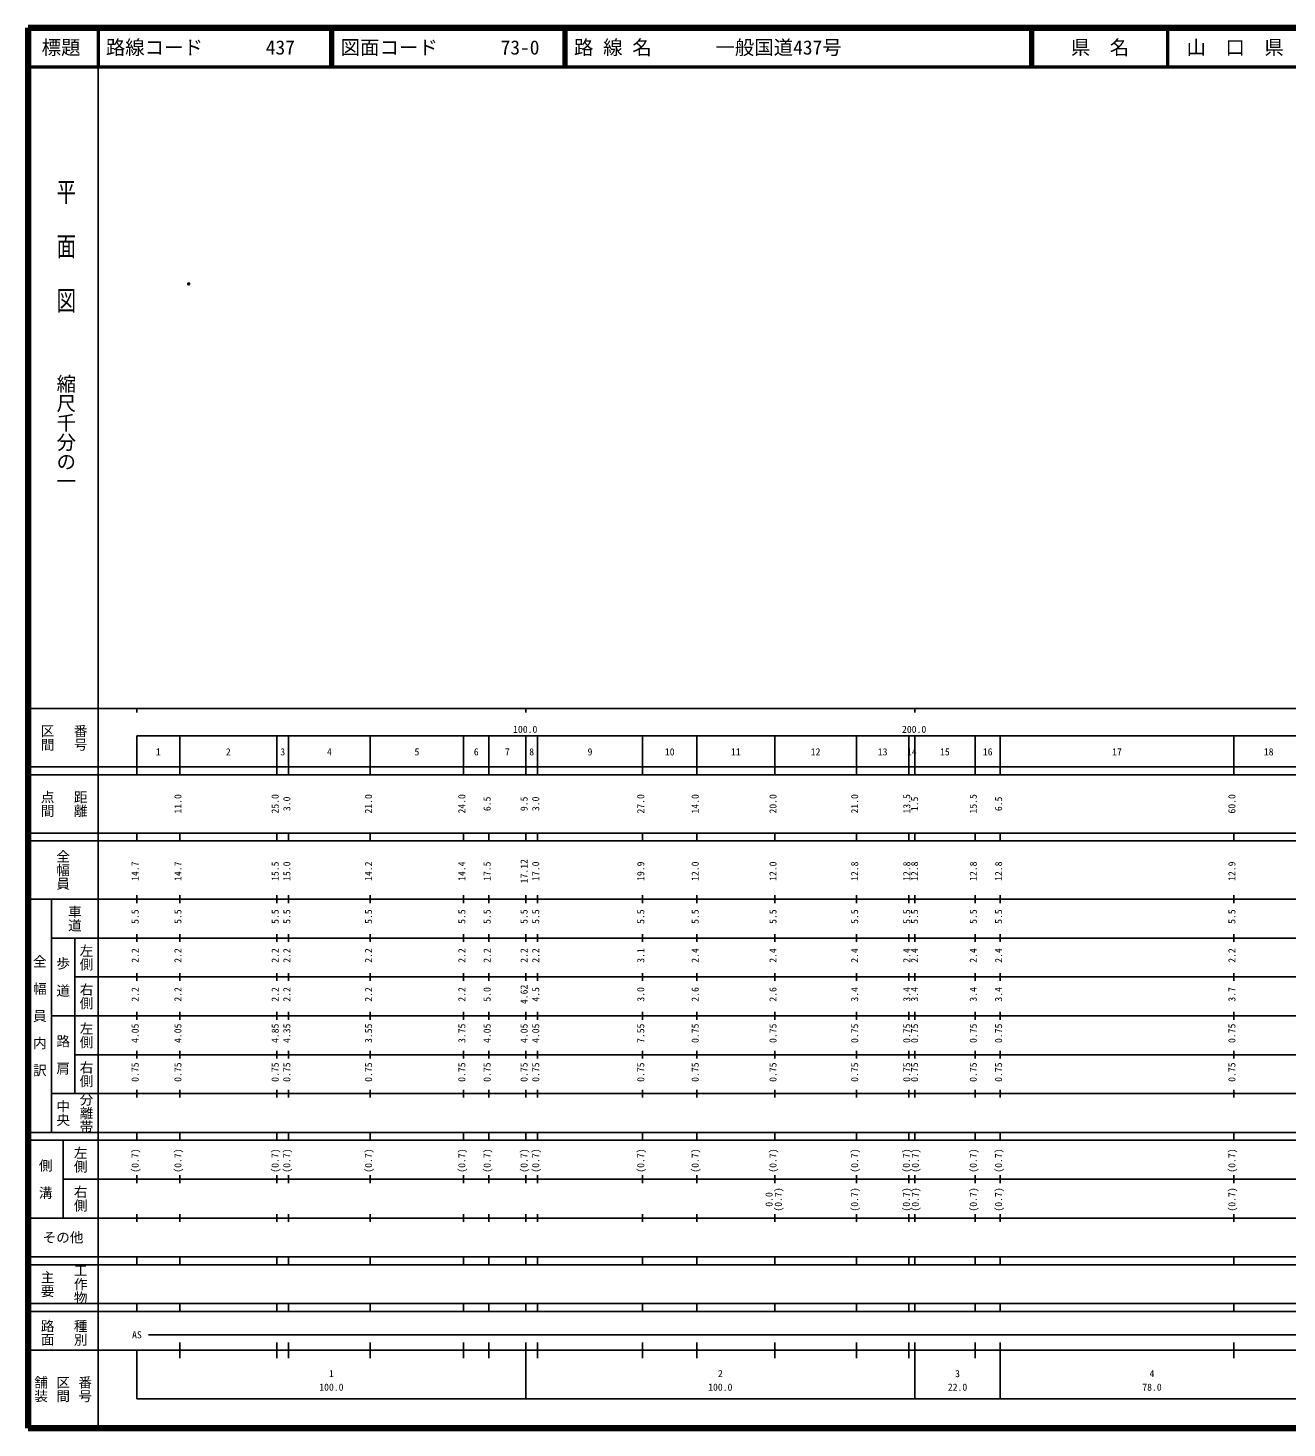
# Model space of a CAD drawing. Units: millimetres on the paper. Extents: x 40 to 680, y 20 to 380.
# Drawn here: x 40 to 363.7, y 20 to 380 of the extents above; entities that cross this region are included whole.
import ezdxf
from ezdxf.enums import TextEntityAlignment as Align

# ---------------------------------------------------------------- set-up
doc = ezdxf.new("R2010")
doc.units = ezdxf.units.MM
doc.header["$PDMODE"] = 32
doc.header["$PDSIZE"] = 0.5
doc.layers.add('M-OTRS', color=6, linetype='Continuous')
doc.layers.add('M-TTL-TXT', color=7, linetype='Continuous')
for name, color, linetype, lineweight in [('M-TTL', 2, 'Continuous', 140), ('M-TTL-BAND', 7, 'Continuous', 25), ('M-TTL-LINE', 7, 'Continuous', 50)]:
    doc.layers.add(name, color=color, linetype=linetype, lineweight=lineweight)
doc.styles.add('@ＭＳ ゴシック', font='')
doc.styles.add('ＭＳ ゴシック', font='')
doc.styles.get('@ＭＳ ゴシック').set_extended_font_data('@MS Gothic')
doc.styles.get('ＭＳ ゴシック').set_extended_font_data('MS Gothic')

msp = doc.modelspace()

# ---------------------------------------------------------------- linework, layer by layer
at = {"layer": 'M-OTRS'}
msp.add_point((81.314, 314.182), dxfattribs=at)
at = {"layer": 'M-TTL'}
for p, q in [((40, 380), (40, 20)), ((680, 380), (40, 380)), ((40, 20), (680, 20))]:
    msp.add_line(p, q, dxfattribs=at)
at = {"layer": 'M-TTL-BAND'}
for p, q in [((58, 370), (58, 20)), ((40, 205), (579, 205)), ((68, 205), (68, 204)), ((168, 205), (168, 204)), ((268, 205), (268, 204)), ((68, 198), (579, 198)), ((68, 198), (68, 188)), ((79, 188), (79, 198)), ((104, 188), (104, 198)), ((107, 188), (107, 198)), ((128, 188), (128, 198)), ((152, 188), (152, 198)), ((158.5, 188), (158.5, 198)), ((168, 188), (168, 198)), ((171, 188), (171, 198)), ((198, 188), (198, 198)), ((212, 188), (212, 198)), ((232, 188), (232, 198)), ((253, 188), (253, 198)), ((266.5, 188), (266.5, 198)), ((268, 188), (268, 198)), ((283.5, 188), (283.5, 198)), ((290, 188), (290, 198)), ((350, 188), (350, 198)), ((40, 190), (579, 190)), ((40, 188), (579, 188)), ((40, 173), (579, 173)), ((68, 171), (68, 173)), ((79, 171), (79, 173)), ((104, 171), (104, 173)), ((107, 171), (107, 173)), ((128, 171), (128, 173)), ((152, 171), (152, 173)), ((158.5, 171), (158.5, 173)), ((168, 171), (168, 173)), ((171, 171), (171, 173)), ((198, 171), (198, 173)), ((212, 171), (212, 173)), ((232, 171), (232, 173)), ((253, 171), (253, 173)), ((266.5, 171), (266.5, 173)), ((268, 171), (268, 173)), ((283.5, 171), (283.5, 173)), ((290, 171), (290, 173)), ((350, 171), (350, 173)), ((40, 171), (579, 171)), ((40, 156), (579, 156)), ((46, 96), (46, 156)), ((68, 155), (68, 157)), ((79, 155), (79, 157)), ((104, 155), (104, 157)), ((107, 155), (107, 157)), ((128, 155), (128, 157)), ((152, 155), (152, 157)), ((158.5, 155), (158.5, 157)), ((168, 155), (168, 157)), ((171, 155), (171, 157)), ((198, 155), (198, 157)), ((212, 155), (212, 157)), ((232, 155), (232, 157)), ((253, 155), (253, 157)), ((266.5, 155), (266.5, 157)), ((268, 155), (268, 157)), ((283.5, 155), (283.5, 157)), ((290, 155), (290, 157)), ((350, 155), (350, 157)), ((46, 146), (579, 146)), ((52, 146), (52, 106)), ((68, 145), (68, 147)), ((79, 145), (79, 147)), ((104, 145), (104, 147)), ((107, 145), (107, 147)), ((128, 145), (128, 147)), ((152, 145), (152, 147)), ((158.5, 145), (158.5, 147)), ((168, 145), (168, 147)), ((171, 145), (171, 147)), ((198, 145), (198, 147)), ((212, 145), (212, 147)), ((232, 145), (232, 147)), ((253, 145), (253, 147)), ((266.5, 145), (266.5, 147)), ((268, 145), (268, 147)), ((283.5, 145), (283.5, 147)), ((290, 145), (290, 147)), ((350, 145), (350, 147)), ((68, 135), (68, 137)), ((79, 135), (79, 137)), ((104, 135), (104, 137)), ((107, 135), (107, 137)), ((128, 135), (128, 137)), ((152, 135), (152, 137)), ((158.5, 135), (158.5, 137)), ((168, 135), (168, 137)), ((171, 135), (171, 137)), ((198, 135), (198, 137)), ((212, 135), (212, 137)), ((232, 135), (232, 137)), ((253, 135), (253, 137)), ((266.5, 135), (266.5, 137)), ((268, 135), (268, 137)), ((283.5, 135), (283.5, 137)), ((290, 135), (290, 137)), ((350, 135), (350, 137)), ((52, 136), (579, 136)), ((46, 126), (579, 126)), ((68, 125), (68, 127)), ((79, 125), (79, 127)), ((104, 125), (104, 127)), ((107, 125), (107, 127)), ((128, 125), (128, 127)), ((152, 125), (152, 127)), ((158.5, 125), (158.5, 127)), ((168, 125), (168, 127)), ((171, 125), (171, 127)), ((198, 125), (198, 127)), ((212, 125), (212, 127)), ((232, 125), (232, 127)), ((253, 125), (253, 127)), ((266.5, 125), (266.5, 127)), ((268, 125), (268, 127)), ((283.5, 125), (283.5, 127)), ((290, 125), (290, 127)), ((350, 125), (350, 127)), ((52, 116), (579, 116)), ((68, 115), (68, 117)), ((79, 115), (79, 117)), ((104, 115), (104, 117)), ((107, 115), (107, 117)), ((128, 115), (128, 117)), ((152, 115), (152, 117)), ((158.5, 115), (158.5, 117)), ((168, 115), (168, 117)), ((171, 115), (171, 117)), ((198, 115), (198, 117)), ((212, 115), (212, 117)), ((232, 115), (232, 117)), ((253, 115), (253, 117)), ((266.5, 115), (266.5, 117)), ((268, 115), (268, 117)), ((283.5, 115), (283.5, 117)), ((290, 115), (290, 117)), ((350, 115), (350, 117)), ((46, 106), (579, 106)), ((68, 105), (68, 107)), ((79, 105), (79, 107)), ((104, 105), (104, 107)), ((107, 105), (107, 107)), ((128, 105), (128, 107)), ((152, 105), (152, 107)), ((158.5, 105), (158.5, 107)), ((168, 105), (168, 107)), ((171, 105), (171, 107)), ((198, 105), (198, 107)), ((212, 105), (212, 107)), ((232, 105), (232, 107)), ((253, 105), (253, 107)), ((266.5, 105), (266.5, 107)), ((268, 105), (268, 107)), ((283.5, 105), (283.5, 107)), ((290, 105), (290, 107)), ((350, 105), (350, 107)), ((40, 96), (579, 96)), ((40, 94), (579, 94)), ((49, 94), (49, 74)), ((68, 94), (68, 96)), ((79, 94), (79, 96)), ((104, 94), (104, 96)), ((107, 94), (107, 96)), ((128, 94), (128, 96)), ((152, 94), (152, 96)), ((158.5, 94), (158.5, 96)), ((168, 94), (168, 96)), ((171, 94), (171, 96)), ((198, 94), (198, 96)), ((212, 94), (212, 96)), ((232, 94), (232, 96)), ((253, 94), (253, 96)), ((266.5, 94), (266.5, 96)), ((268, 94), (268, 96)), ((283.5, 94), (283.5, 96)), ((290, 94), (290, 96)), ((350, 94), (350, 96)), ((49, 84), (579, 84)), ((68, 83), (68, 85)), ((79, 83), (79, 85)), ((104, 83), (104, 85)), ((107, 83), (107, 85)), ((128, 83), (128, 85)), ((152, 83), (152, 85)), ((158.5, 83), (158.5, 85)), ((168, 83), (168, 85)), ((171, 83), (171, 85)), ((198, 83), (198, 85)), ((212, 83), (212, 85)), ((232, 83), (232, 85)), ((253, 83), (253, 85)), ((266.5, 83), (266.5, 85)), ((268, 83), (268, 85)), ((283.5, 83), (283.5, 85)), ((290, 83), (290, 85)), ((350, 83), (350, 85)), ((40, 74), (579, 74)), ((68, 73), (68, 75)), ((79, 73), (79, 75)), ((104, 73), (104, 75)), ((107, 73), (107, 75)), ((128, 73), (128, 75)), ((152, 73), (152, 75)), ((158.5, 73), (158.5, 75)), ((168, 73), (168, 75)), ((171, 73), (171, 75)), ((198, 73), (198, 75)), ((212, 73), (212, 75)), ((232, 73), (232, 75)), ((253, 73), (253, 75)), ((266.5, 73), (266.5, 75)), ((268, 73), (268, 75)), ((283.5, 73), (283.5, 75)), ((290, 73), (290, 75)), ((350, 73), (350, 75)), ((40, 64), (579, 64)), ((40, 62), (579, 62)), ((68, 62), (68, 64)), ((79, 62), (79, 64)), ((104, 62), (104, 64)), ((107, 62), (107, 64)), ((128, 62), (128, 64)), ((152, 62), (152, 64)), ((158.5, 62), (158.5, 64)), ((168, 62), (168, 64)), ((171, 62), (171, 64)), ((198, 62), (198, 64)), ((212, 62), (212, 64)), ((232, 62), (232, 64)), ((253, 62), (253, 64)), ((266.5, 62), (266.5, 64)), ((268, 62), (268, 64)), ((283.5, 62), (283.5, 64)), ((290, 62), (290, 64)), ((350, 62), (350, 64)), ((40, 52), (579, 52)), ((68, 50), (68, 52)), ((79, 50), (79, 52)), ((104, 50), (104, 52)), ((107, 50), (107, 52)), ((128, 50), (128, 52)), ((152, 50), (152, 52)), ((158.5, 50), (158.5, 52)), ((168, 50), (168, 52)), ((171, 50), (171, 52)), ((198, 50), (198, 52)), ((212, 50), (212, 52)), ((232, 50), (232, 52)), ((253, 50), (253, 52)), ((266.5, 50), (266.5, 52)), ((268, 50), (268, 52)), ((283.5, 50), (283.5, 52)), ((290, 50), (290, 52)), ((350, 50), (350, 52)), ((40, 50), (579, 50)), ((71, 44), (565, 44)), ((40, 40), (579, 40)), ((68, 40), (68, 27.5)), ((79, 38), (79, 42)), ((104, 38), (104, 42)), ((107, 38), (107, 42)), ((128, 38), (128, 42)), ((152, 38), (152, 42)), ((158.5, 38), (158.5, 42)), ((168, 27.5), (168, 42)), ((171, 38), (171, 42)), ((198, 38), (198, 42)), ((212, 38), (212, 42)), ((232, 38), (232, 42)), ((253, 38), (253, 42)), ((266.5, 38), (266.5, 42)), ((268, 27.5), (268, 42)), ((283.5, 38), (283.5, 42)), ((290, 27.5), (290, 42)), ((350, 38), (350, 42)), ((68, 27.5), (579, 27.5))]:
    msp.add_line(p, q, dxfattribs=at)
at = {"layer": 'M-TTL-LINE'}
for p, q in [((58, 380), (58, 370)), ((117.75, 380), (117.75, 370)), ((118.25, 380), (118.25, 370)), ((177.75, 380), (177.75, 370)), ((178.25, 380), (178.25, 370)), ((297.75, 380), (297.75, 370)), ((298.25, 380), (298.25, 370)), ((333, 380), (333, 370)), ((40, 370), (680, 370))]:
    msp.add_line(p, q, dxfattribs=at)

# ---------------------------------------------------------------- texts
at = {"layer": 'M-TTL-BAND', "style": '@ＭＳ ゴシック', "width": 1.4}
msp.add_text('平  面  図', height=3.666, rotation=270, dxfattribs=at).set_placement((49.777, 306.475), align=Align.MIDDLE_RIGHT)
at = {"layer": 'M-TTL-BAND', "style": '@ＭＳ ゴシック'}
msp.add_text('縮尺千分の一', height=3.666, rotation=270, dxfattribs=at).set_placement((49.777, 261.03), align=Align.MIDDLE_RIGHT)
for s, p in [('区間', (45, 197.5)), ('番号', (53.5, 197.5)), ('点間', (45, 180.5)), ('距離', (53.5, 180.5)), ('全幅員', (49, 163.5)), ('車道', (52, 151)), ('左側', (55, 141)), ('全\u3000幅\u3000員\u3000内\u3000訳', (43, 126)), ('歩\u3000道', (49, 136)), ('右側', (55, 131)), ('左側', (55, 121)), ('路\u3000肩', (49, 116)), ('右側', (55, 111)), ('分離帯', (55, 101)), ('中央', (49, 101)), ('左側', (53.5, 89)), ('側\u3000溝', (44.5, 84)), ('右側', (53.5, 79)), ('工作物', (53.5, 57)), ('主要', (45, 57)), ('路面', (45, 44.5)), ('種別', (53.5, 44.5)), ('舗装', (43.333, 30)), ('区間', (49, 30)), ('番号', (54.667, 30))]:
    msp.add_text(s, height=2.566, rotation=270, dxfattribs=at).set_placement(p, align=Align.MIDDLE_CENTER)
at = {"layer": 'M-TTL-BAND', "style": 'ＭＳ ゴシック'}
for s, p in [('100.0', (167.844, 198.195)), ('200.0', (267.844, 198.195)), ('1', (73.5, 192.405)), ('2', (91.5, 192.405)), ('3', (105.5, 192.405)), ('4', (117.5, 192.405)), ('5', (140, 192.405)), ('6', (155.25, 192.405)), ('7', (163.25, 192.405)), ('8', (169.5, 192.405)), ('9', (184.5, 192.405)), ('10', (205, 192.405)), ('11', (222, 192.405)), ('12', (242.5, 192.405)), ('13', (259.75, 192.405)), ('14', (267.25, 192.405)), ('15', (275.75, 192.405)), ('16', (286.75, 192.405)), ('17', (320, 192.405)), ('18', (359, 192.405)), ('AS', (68, 42.5)), ('1', (118, 32.523)), ('2', (218, 32.523)), ('3', (279, 32.523)), ('4', (329, 32.523)), ('100.0', (118, 29.033)), ('100.0', (218, 29.033)), ('22.0', (279, 29.033)), ('78.0', (329, 29.033))]:
    msp.add_text(s, height=1.833, dxfattribs=at).set_placement(p, align=Align.BOTTOM_CENTER)
for s, p in [('11.0', (80, 180.5)), ('25.0', (105, 180.5)), ('3.0', (108, 180.5)), ('21.0', (129, 180.5)), ('24.0', (153, 180.5)), ('6.5', (159.5, 180.5)), ('9.5', (169, 180.5)), ('3.0', (172, 180.5)), ('27.0', (199, 180.5)), ('14.0', (213, 180.5)), ('20.0', (233, 180.5)), ('21.0', (254, 180.5)), ('13.5', (267.4, 180.5)), ('1.5', (269.4, 180.5)), ('15.5', (284.5, 180.5)), ('6.5', (291, 180.5)), ('60.0', (351, 180.5)), ('17.12', (169, 163.174)), ('14.7', (69, 163.174)), ('14.7', (80, 163.174)), ('15.5', (105, 163.174)), ('15.0', (108, 163.174)), ('14.2', (129, 163.174)), ('14.4', (153, 163.174)), ('17.5', (159.5, 163.174)), ('17.0', (172, 163.174)), ('19.9', (199, 163.174)), ('12.0', (213, 163.174)), ('12.0', (233, 163.174)), ('12.8', (254, 163.174)), ('12.8', (267.4, 163.174)), ('12.8', (269.4, 163.174)), ('12.8', (284.5, 163.174)), ('12.8', (291, 163.174)), ('12.9', (351, 163.174)), ('5.5', (69, 151.5)), ('5.5', (80, 151.5)), ('5.5', (105, 151.5)), ('5.5', (108, 151.5)), ('5.5', (129, 151.5)), ('5.5', (153, 151.5)), ('5.5', (159.5, 151.5)), ('5.5', (169, 151.5)), ('5.5', (172, 151.5)), ('5.5', (199, 151.5)), ('5.5', (213, 151.5)), ('5.5', (233, 151.5)), ('5.5', (254, 151.5)), ('5.5', (267.4, 151.5)), ('5.5', (269.4, 151.5)), ('5.5', (284.5, 151.5)), ('5.5', (291, 151.5)), ('5.5', (351, 151.5)), ('2.2', (69, 141.5)), ('2.2', (80, 141.5)), ('2.2', (105, 141.5)), ('2.2', (108, 141.5)), ('2.2', (129, 141.5)), ('2.2', (153, 141.5)), ('2.2', (159.5, 141.5)), ('2.2', (169, 141.5)), ('2.2', (172, 141.5)), ('3.1', (199, 141.5)), ('2.4', (213, 141.5)), ('2.4', (233, 141.5)), ('2.4', (254, 141.5)), ('2.4', (267.4, 141.5)), ('2.4', (269.4, 141.5)), ('2.4', (284.5, 141.5)), ('2.4', (291, 141.5)), ('2.2', (351, 141.5)), ('2.2', (69, 131.5)), ('2.2', (80, 131.5)), ('2.2', (105, 131.5)), ('2.2', (108, 131.5)), ('2.2', (129, 131.5)), ('2.2', (153, 131.5)), ('5.0', (159.5, 131.5)), ('4.62', (169, 131.5)), ('4.5', (172, 131.5)), ('3.0', (199, 131.5)), ('2.6', (213, 131.5)), ('2.6', (233, 131.5)), ('3.4', (254, 131.5)), ('3.4', (267.4, 131.5)), ('3.4', (269.4, 131.5)), ('3.4', (284.5, 131.5)), ('3.4', (291, 131.5)), ('3.7', (351, 131.5)), ('4.05', (69, 121.5)), ('4.05', (80, 121.5)), ('4.85', (105, 121.5)), ('4.35', (108, 121.5)), ('3.55', (129, 121.5)), ('3.75', (153, 121.5)), ('4.05', (159.5, 121.5)), ('4.05', (169, 121.5)), ('4.05', (172, 121.5)), ('7.55', (199, 121.5)), ('0.75', (213, 121.5)), ('0.75', (233, 121.5)), ('0.75', (254, 121.5)), ('0.75', (267.4, 121.5)), ('0.75', (269.4, 121.5)), ('0.75', (284.5, 121.5)), ('0.75', (291, 121.5)), ('0.75', (351, 121.5)), ('0.75', (69, 111.5)), ('0.75', (80, 111.5)), ('0.75', (105, 111.5)), ('0.75', (108, 111.5)), ('0.75', (129, 111.5)), ('0.75', (153, 111.5)), ('0.75', (159.5, 111.5)), ('0.75', (169, 111.5)), ('0.75', (172, 111.5)), ('0.75', (199, 111.5)), ('0.75', (213, 111.5)), ('0.75', (233, 111.5)), ('0.75', (254, 111.5)), ('0.75', (267.4, 111.5)), ('0.75', (269.4, 111.5)), ('0.75', (284.5, 111.5)), ('0.75', (291, 111.5)), ('0.75', (351, 111.5)), ('(0.7)', (69, 88.764)), ('(0.7)', (80, 88.764)), ('(0.7)', (105, 88.764)), ('(0.7)', (108, 88.764)), ('(0.7)', (129, 88.764)), ('(0.7)', (153, 88.764)), ('(0.7)', (159.5, 88.764)), ('(0.7)', (169, 88.764)), ('(0.7)', (172, 88.764)), ('(0.7)', (199, 88.764)), ('(0.7)', (213, 88.764)), ('(0.7)', (233, 88.764)), ('(0.7)', (254, 88.764)), ('(0.7)', (267.3, 88.764)), ('(0.7)', (269.6, 88.764)), ('(0.7)', (284.5, 88.764)), ('(0.7)', (291, 88.764)), ('(0.7)', (351, 88.764)), ('0.0', (232, 78.764)), ('(0.7)', (234.37, 78.764)), ('(0.7)', (254, 78.764)), ('(0.7)', (267.3, 78.764)), ('(0.7)', (269.6, 78.764)), ('(0.7)', (284.5, 78.764)), ('(0.7)', (291, 78.764)), ('(0.7)', (351, 78.764))]:
    msp.add_text(s, height=1.833, rotation=90, dxfattribs=at).set_placement(p, align=Align.BOTTOM_CENTER)
msp.add_text('その他', height=2.566, dxfattribs=at).set_placement((49, 69), align=Align.MIDDLE_CENTER)
at = {"layer": 'M-TTL-TXT', "style": 'ＭＳ ゴシック'}
for s, p in [('標題', (48.5, 375)), ('県\u3000名', (315.625, 375)), ('山\u3000口\u3000県', (350.375, 375))]:
    msp.add_text(s, height=3.666, dxfattribs=at).set_placement(p, align=Align.MIDDLE_CENTER)
for s, p in [('路線コード', (60, 375)), ('437', (101.142, 375)), ('図面コード', (120.38, 375)), ('73-0', (161.521, 375)), ('路 線 名', (180.38, 375)), ('一般国道437号', (216.734, 375))]:
    msp.add_text(s, height=3.666, dxfattribs=at).set_placement(p, align=Align.MIDDLE_LEFT)

doc.saveas('drawing.dxf')
